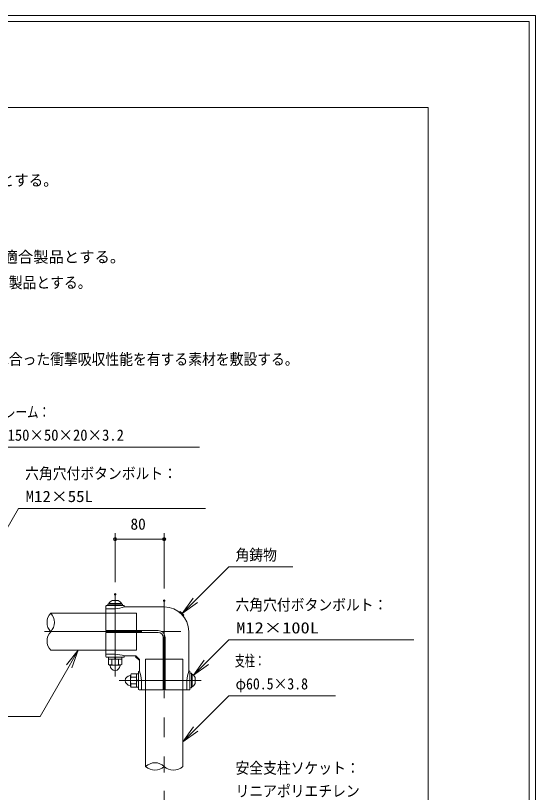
# Model space of a CAD drawing. Units: millimetres at full size, sheet at 1:10; details may follow other scales. Extents: x 5 to 8405, y -9 to 5949.
# Drawn here: x 6710 to 8405, y 3417 to 5949 of the extents above; entities that cross this region are included whole.
import ezdxf
from ezdxf.enums import TextEntityAlignment as Align

# ---------------------------------------------------------------- set-up
doc = ezdxf.new("R2010")
doc.units = ezdxf.units.MM
doc.header["$LTSCALE"] = 10
doc.header["$PDMODE"] = 32
doc.header["$PDSIZE"] = 5
doc.linetypes.add('USER1', pattern=[19.05, 12.7, -6.35])
doc.linetypes.add('USER2', pattern=[50.8, 31.75, -6.35, 6.35, -6.35])
for name, color, linetype, lineweight in [('DEFPOINTS_3', 7, 'Continuous', 0), ('LY_2', 7, 'Continuous', 0), ('LY_5', 7, 'Continuous', 0), ('LY_6', 7, 'Continuous', 0)]:
    doc.layers.add(name, color=color, linetype=linetype, lineweight=lineweight)
doc.styles.add('ＭＳ ゴシック', font='')
doc.styles.get('ＭＳ ゴシック').set_extended_font_data('MS Gothic')

# ---------------------------------------------------------------- blocks, each defined once
blk = doc.blocks.new('-003-_U3')
at = {"color": 7, "linetype": 'Continuous', "lineweight": 0}
for p, q in [((-1, 0.1667), (0, 0)), ((0, 0), (-1, 0)), ((-1, -0.1667), (0, 0))]:
    blk.add_line(p, q, dxfattribs=at)
blk = doc.blocks.new('-016-_DOTBLANK')
at = {"color": 7, "linetype": 'Continuous', "lineweight": 0}
blk.add_line((-0.5, 0), (-1, 0), dxfattribs=at)
blk.add_circle((0, 0), 0.5, dxfattribs=at)

msp = doc.modelspace()

# ---------------------------------------------------------------- linework, layer by layer
at = {"layer": 'DEFPOINTS_3'}
for p, q in [((8405, 5948.88), (5, 5948.88)), ((8405, 8.88), (8405, 5948.88))]:
    msp.add_line(p, q, dxfattribs=at)
at = {"layer": 'LY_2'}
for p, q in [((8055, 5648.88), (355, 5648.88)), ((8055, 308.88), (8055, 5648.88))]:
    msp.add_line(p, q, dxfattribs=at)
at = {"layer": 'LY_5'}
for p, q in [((8384.96, 5929.53), (25.04, 5929.53)), ((8384.96, -8.88), (8384.96, 5929.53)), ((7010.46, 4030.61), (7010.46, 4025.61)), ((7058.46, 4030.61), (7010.46, 4030.61)), ((7055.46, 4032.61), (7013.46, 4032.61)), ((7013.46, 4032.61), (7013.46, 4030.61)), ((7055.46, 4030.61), (7013.46, 4030.61)), ((7044.46, 4042.21), (7024.46, 4042.21)), ((7055.46, 4032.61), (7055.46, 4030.61)), ((7058.46, 4025.61), (7058.46, 4030.61)), ((6824.46, 4001.14), (7004.46, 4001.14)), ((7004.46, 4023.61), (7004.46, 3944.61)), ((7004.46, 4015.65), (7034.46, 4015.65)), ((7006.46, 4025.61), (7062.46, 4025.61)), ((7058.46, 4025.61), (7010.46, 4025.61)), ((7064.46, 4023.61), (7064.46, 4021.61)), ((7194.46, 4021.61), (7064.46, 4021.61)), ((7244.09, 4004.37), (7244.46, 4004.74)), ((7244.46, 4004.74), (7246.97, 4006.48)), ((7257.19, 3992.01), (7244.46, 4004.74)), ((7259, 3994.45), (7246.97, 4006.48)), ((7256.82, 3991.64), (7257.19, 3992.01)), ((7259, 3994.45), (7257.19, 3992.01)), ((7174.46, 3944.61), (7004.46, 3944.61)), ((7174.46, 3938.61), (7004.46, 3938.61)), ((7004.46, 3938.61), (7004.46, 3859.61)), ((7274.46, 3941.61), (7274.46, 3811.61)), ((7191.46, 3921.61), (7191.46, 3751.61)), ((7197.46, 3921.61), (7197.46, 3751.61)), ((6824.46, 3880.14), (7004.46, 3880.14)), ((7004.46, 3867.57), (7034.46, 3867.57)), ((7006.46, 3857.61), (7062.46, 3857.61)), ((7012.52, 3851.61), (7012.52, 3833.89)), ((7056.39, 3851.61), (7012.52, 3851.61)), ((7012.96, 3857.61), (7012.96, 3851.61)), ((7055.96, 3857.61), (7012.96, 3857.61)), ((7055.96, 3851.61), (7012.96, 3851.61)), ((7023.49, 3851.61), (7023.49, 3833.89)), ((7032.51, 3851.61), (7034.12, 3857.61)), ((7034.79, 3851.61), (7036.4, 3857.61)), ((7045.42, 3851.61), (7045.42, 3833.89)), ((7055.96, 3857.61), (7055.96, 3851.61)), ((7056.39, 3851.61), (7056.39, 3833.89)), ((7064.46, 3859.61), (7064.46, 3861.61)), ((7102.46, 3861.61), (7064.46, 3861.61)), ((7103.12, 3861.59), (7101.43, 3859.05)), ((7111.89, 3848.58), (7101.43, 3859.05)), ((7114.17, 3850.1), (7102.95, 3861.33)), ((7114.44, 3850.28), (7111.89, 3848.58)), ((7114.46, 3849.61), (7114.46, 3811.61)), ((7012.52, 3833.89), (7016.46, 3831.61)), ((7052.46, 3831.61), (7016.46, 3831.61)), ((7018.46, 3830.61), (7018.46, 3831.61)), ((7050.46, 3830.61), (7050.46, 3831.61)), ((7056.39, 3833.89), (7052.46, 3831.61)), ((7086.73, 3803.55), (7084.46, 3799.61)), ((7084.46, 3763.61), (7084.46, 3799.61)), ((7104.46, 3803.55), (7086.73, 3803.55)), ((7104.46, 3759.67), (7104.46, 3803.55)), ((7110.46, 3803.11), (7104.46, 3803.11)), ((7104.46, 3760.11), (7104.46, 3803.11)), ((7110.46, 3809.61), (7110.46, 3753.61)), ((7110.46, 3760.11), (7110.46, 3803.11)), ((7112.46, 3811.61), (7114.46, 3811.61)), ((7276.46, 3811.61), (7274.46, 3811.61)), ((7278.46, 3809.61), (7278.46, 3753.61)), ((7278.46, 3757.61), (7278.46, 3805.61)), ((7283.46, 3805.61), (7278.46, 3805.61)), ((7283.46, 3757.61), (7283.46, 3805.61)), ((7283.46, 3760.61), (7283.46, 3802.61)), ((7285.46, 3802.61), (7283.46, 3802.61)), ((7285.46, 3760.61), (7285.46, 3802.61)), ((7083.46, 3797.61), (7084.46, 3797.61)), ((7104.46, 3792.58), (7086.73, 3792.58)), ((7104.46, 3783.56), (7110.46, 3781.95)), ((7104.46, 3781.28), (7110.46, 3779.67)), ((7120.41, 3781.61), (7120.41, 3751.61)), ((7268.5, 3781.61), (7268.5, 3751.61)), ((7295.06, 3771.61), (7295.06, 3791.61)), ((7083.46, 3765.61), (7084.46, 3765.61)), ((7086.73, 3759.67), (7084.46, 3763.61)), ((7104.46, 3770.64), (7086.73, 3770.64)), ((7104.46, 3759.67), (7086.73, 3759.67)), ((7110.46, 3760.11), (7104.46, 3760.11)), ((7191.46, 3751.61), (7112.46, 3751.61)), ((7133.96, 3751.61), (7133.96, 3501.61)), ((7276.46, 3751.61), (7197.46, 3751.61)), ((7254.96, 3751.61), (7254.96, 3501.61)), ((7278.46, 3757.61), (7283.46, 3757.61)), ((7285.46, 3760.61), (7283.46, 3760.61))]:
    msp.add_line(p, q, dxfattribs=at)
at = {"layer": 'LY_5', "linetype": 'USER2'}
for p, q in [((7034.46, 3794.61), (7034.46, 4062.21)), ((7194.46, 4041.61), (7194.46, 3481.61)), ((6804, 3941.12), (7294.46, 3941.12)), ((7047.46, 3781.61), (7315.06, 3781.61)), ((7194.46, 3421.61), (7194.46, 3123.61))]:
    msp.add_line(p, q, dxfattribs=at)
at = {"layer": 'LY_5', "linetype": 'USER1'}
for p, q in [((7004.46, 4001.14), (7104.46, 4001.14)), ((7104.46, 4001.14), (7104.46, 3880.14)), ((7004.46, 3880.14), (7104.46, 3880.14)), ((7254.96, 3851.61), (7133.96, 3851.61)), ((7133.96, 3751.61), (7133.96, 3851.61)), ((7254.96, 3751.61), (7254.96, 3851.61))]:
    msp.add_line(p, q, dxfattribs=at)
at = {"layer": 'LY_5'}
for centre, radius, start, end in [((7034.46, 4019.65), 24.68, 113.90552, 148.31866), ((7034.46, 4019.65), 24.68, 31.68134, 66.09448), ((7006.46, 4023.61), 2, 90, 180), ((7030.27, 4115.21), 99.65, 272.40579, 290.0621), ((7062.46, 4023.61), 2, 0, 90), ((7194.46, 3941.61), 80, 0, 90), ((7174.46, 3921.61), 23, 0, 90), ((7174.46, 3921.61), 17, 0, 90), ((7006.46, 3859.61), 2, 180, 270), ((7030.27, 3768.01), 99.65, 69.9379, 87.59421), ((7062.46, 3859.61), 2, 270, 0), ((7102.46, 3849.61), 12, 86.81032, 90), ((7102.46, 3849.61), 12, 0, 3.18968), ((7018, 3843.39), 10.97, 240.00001, 299.99999), ((7034.46, 3830.61), 16, 180, 0), ((7034.46, 3859.2), 27.59, 246.57346, 293.42654), ((7050.91, 3843.39), 10.97, 240.00001, 299.99999), ((7096.23, 3798.07), 10.97, 150.00001, 209.99999), ((7112.46, 3809.61), 2, 90, 180), ((6992.45, 3771.79), 128.34, 4.39038, 18.07739), ((7396.46, 3771.79), 128.34, 161.92261, 175.60962), ((7276.46, 3809.61), 2, 0, 90), ((7272.49, 3781.61), 24.68, 23.90552, 58.31866), ((7083.46, 3781.61), 16, 90, 270), ((7112.05, 3781.61), 27.59, 156.57346, 203.42654), ((7096.23, 3765.16), 10.97, 150.00001, 209.99999), ((7112.46, 3753.61), 2, 180, 270), ((7276.46, 3753.61), 2, 270, 0), ((7272.49, 3781.61), 24.68, 301.68134, 336.09448)]:
    msp.add_arc(centre, radius, start, end, dxfattribs=at)
at = {"layer": 'LY_6'}
for p, q in [((6634.13, 4542.21), (7309.3, 4542.21)), ((6542.79, 4037), (6719.01, 4342.21)), ((6719.01, 4342.21), (6739.01, 4342.21)), ((6739.01, 4342.21), (7328.81, 4342.21)), ((7034.46, 4102.21), (7034.46, 4262.21)), ((7194.46, 4081.61), (7194.46, 4262.21)), ((7034.46, 4242.21), (7194.46, 4242.21)), ((7295.82, 4042.48), (7404.96, 4151.62)), ((7404.96, 4151.62), (7424.96, 4151.62)), ((7424.96, 4151.62), (7614.02, 4151.62)), ((7332.27, 3841.39), (7404.96, 3914.07)), ((7404.96, 3914.07), (7424.96, 3914.07)), ((7424.96, 3914.07), (8008.54, 3914.07)), ((6884.46, 3828.17), (6790.03, 3664.62)), ((7297.38, 3624.04), (7404.96, 3731.61)), ((7404.96, 3731.61), (7424.96, 3731.61)), ((7424.96, 3731.61), (7752.86, 3731.61)), ((6418.32, 3664.62), (6790.03, 3664.62)), ((6790.03, 3664.62), (6770.03, 3664.62))]:
    msp.add_line(p, q, dxfattribs=at)
for centre, start, end in [((6856.58, 3970.89), 136.72412, 223.27588), ((6792.33, 3970.89), 316.72412, 43.27588), ((6856.58, 3910.39), 136.72412, 223.27588), ((7164.21, 3469.48), 46.72412, 133.27588), ((7164.21, 3533.74), 226.72412, 313.27588), ((7224.71, 3533.74), 226.72412, 313.27588)]:
    msp.add_arc(centre, 44.13, start, end, dxfattribs=at)
for p in [(7194.46, 4242.21), (7034.46, 4062.21), (7194.46, 4041.61)]:
    msp.add_point(p, dxfattribs=at)

# ---------------------------------------------------------------- block references
for name, p, xscale, yscale, rotation in [('-016-_DOTBLANK', (7034.46, 4242.21), 10, 10, 180), ('-003-_U3', (7253.39, 4000.06), 60, 60, 225), ('-003-_U3', (6914.46, 3880.14), 60, 60, 60), ('-003-_U3', (7289.85, 3798.96), 60, 60, 225), ('-003-_U3', (7254.96, 3581.61), 60, 60, 225)]:
    msp.add_blockref(name, p, dxfattribs=dict(at, xscale=xscale, yscale=yscale, rotation=rotation))
at = {"layer": 'LY_6', "xscale": 10, "yscale": 10}
msp.add_blockref('-016-_DOTBLANK', (7194.46, 4242.21), dxfattribs=at)

# ---------------------------------------------------------------- texts
at = {"layer": 'LY_6', "style": 'ＭＳ ゴシック'}
for s, width, p in [('エンドキャップは、耐候性合成ゴム（EPT550）成形品とする。', 0.95, (5517.89, 5382.77)), ('本製品は、（一社）日本公園施設業協会賠償責任保険加入製品とする。', 0.9, (5517.6, 5049.44)), ('安全領域内には、障害物等がないものとし、落下高さに見合った衝撃吸収性能を有する素材を敷設する。', 0.9, (5517.6, 4799.44)), ('フレーム：', 0.75, (6634.83, 4627.21)), ('C-150×50×20×3.2', 0.95, (6636.55, 4552.21)), ('六角穴付ボタンボルト：', 0.9, (6741.01, 4427.21)), ('M12×55L', 1.1, (6742.69, 4352.21)), ('角鋳物', 0.9, (7426.96, 4161.62)), ('六角穴付ボタンボルト：', 0.9, (7426.96, 3999.07)), ('M12×100L', 1.2, (7429.46, 3924.07)), ('支柱：', 0.65, (7425.05, 3816.61)), ('φ60.5×3.8', 0.9, (7427.16, 3741.61)), ('安全支柱ソケット：', 0.9, (7426.96, 3467.11)), ('リニアポリエチレン', 0.9, (7426.96, 3392.11))]:
    msp.add_text(s, height=36.66, dxfattribs=dict(at, width=width)).set_placement(p, align=Align.BOTTOM_LEFT)
for s, p in [('本製品は、遊具の安全に関する規準JPFA-SP-S:2024適合製品とする。', (5518.25, 5132.77)), ('80', (7084.51, 4262.21))]:
    msp.add_text(s, height=36.66, dxfattribs=at).set_placement(p, align=Align.BOTTOM_LEFT)

doc.saveas('drawing.dxf')
